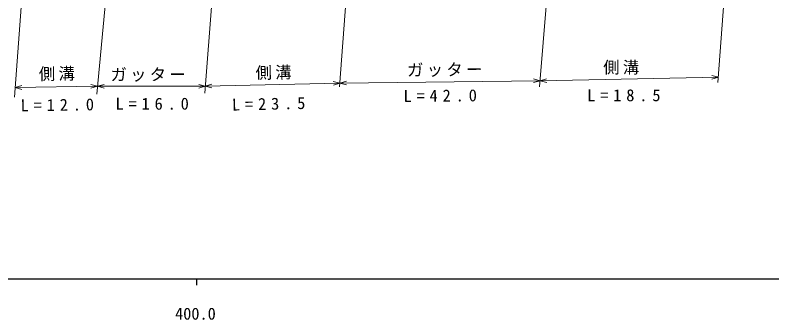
# Model space of a CAD drawing. Units: millimetres, scale not verified. Extents: x 40000 to 680000, y 20000 to 380000.
# Drawn here: x 440268 to 556020, y 198715 to 245315 of the extents above; entities that cross this region are included whole.
import ezdxf
from ezdxf.enums import TextEntityAlignment as Align

# ---------------------------------------------------------------- set-up
doc = ezdxf.new("R2010")
doc.units = ezdxf.units.MM
doc.header["$LTSCALE"] = 1000
doc.layers.add('M-STR-HTXT', color=7, linetype='Continuous', lineweight=13)
doc.layers.add('M-TTL-BAND', color=7, linetype='Continuous', lineweight=25)
doc.styles.add('ＭＳ ゴシック', font='')
doc.styles.get('ＭＳ ゴシック').set_extended_font_data('MS Gothic')

msp = doc.modelspace()

# ---------------------------------------------------------------- linework, layer by layer
at = {"layer": 'M-STR-HTXT'}
for p, q in [((552059, 292680), (547775, 235029)), ((524608, 284473), (520492, 234365)), ((492948, 276511), (489902, 234374)), ((472049, 268992), (469262, 233361)), ((455675, 264752), (452755, 233245)), ((442245, 261217), (440170, 232772)), ((488935, 235184), (489942, 234919)), ((489942, 234919), (520568, 235291)), ((489942, 234919), (490939, 235213)), ((519566, 235570), (520568, 235291)), ((520568, 235291), (519571, 234998)), ((520568, 235291), (547834, 235823)), ((520568, 235291), (521563, 235596)), ((521574, 235023), (520568, 235291)), ((546829, 236091), (547834, 235823)), ((547834, 235823), (546840, 235518)), ((440277, 234238), (441272, 234538)), ((440277, 234238), (452865, 234428)), ((441281, 233965), (440277, 234238)), ((451861, 234700), (452865, 234428)), ((452865, 234428), (451869, 234128)), ((452865, 234428), (453865, 234714)), ((452865, 234428), (469347, 234445)), ((453865, 234141), (452865, 234428)), ((468346, 234731), (469347, 234445)), ((469347, 234445), (468347, 234159)), ((469347, 234445), (489942, 234919)), ((469347, 234445), (470340, 234753)), ((470353, 234181), (469347, 234445)), ((489942, 234919), (488948, 234611)), ((490944, 234640), (489942, 234919))]:
    msp.add_line(p, q, dxfattribs=at)
at = {"layer": 'M-TTL-BAND'}
for p, q in [((40000, 205000), (579000, 205000)), ((468000, 205000), (468000, 204000))]:
    msp.add_line(p, q, dxfattribs=at)

# ---------------------------------------------------------------- texts
at = {"layer": 'M-STR-HTXT', "char_height": 1833, "attachment_point": 7, "style": 'ＭＳ ゴシック'}
for s, insert in [('\\T1.2;側溝', (530222, 236221)), ('\\T1.6;L=18.5', (527762, 232124))]:
    msp.add_mtext(s, dxfattribs=dict(at, insert=insert))
for s, insert, rotation in [('\\T1.2;側溝', (443914, 235200), 0.9), ('\\T1.2;ガッター', (454855, 235127), 0.1), ('\\T1.2;側溝', (477067, 235365), 1.3), ('\\T1.2;ガッター', (500232, 235821), 0.5), ('\\T1.6;L=42.0', (499682, 232014), 0.5), ('\\T1.6;L=16.0', (455617, 230815), 0.1), ('\\T1.6;L=23.5', (473457, 230686), 1.3), ('\\T1.6;L=12.0', (441119, 230557), 0.9)]:
    msp.add_mtext(s, dxfattribs=dict(at, insert=insert, rotation=rotation))
at = {"layer": 'M-TTL-BAND', "style": 'ＭＳ ゴシック'}
msp.add_text('400.0', height=1833, dxfattribs=at).set_placement((467844, 198195), align=Align.BOTTOM_CENTER)

doc.saveas('drawing.dxf')
